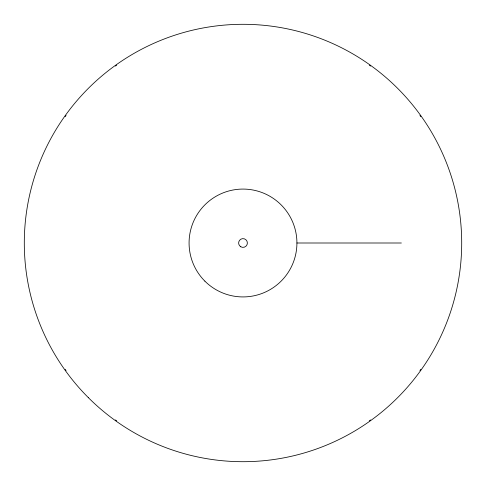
<?xml version="1.0" encoding="UTF-8"?>
<svg xmlns="http://www.w3.org/2000/svg" width="486" height="486" viewBox="0 0 486 486"><rect width="100%" height="100%" fill="white"/><g stroke="black" fill="none" stroke-linecap="round" stroke-linejoin="round"><path stroke-width="0.73" d="M296.928 243L401.357 243M420.84 369.33A218.141 218.141 0 0 1 419.947 370.575M370.575 419.947A218.141 218.141 0 0 1 369.33 420.84M116.67 420.84A218.141 218.141 0 0 1 115.425 419.947M66.053 370.575A218.141 218.141 0 0 1 65.16 369.33M65.16 116.67A218.141 218.141 0 0 1 66.053 115.425M115.425 66.053A218.141 218.141 0 0 1 116.67 65.16M369.33 65.16A218.141 218.141 0 0 1 370.575 66.053M419.947 115.425A218.141 218.141 0 0 1 420.84 116.67M88.355 397.645A218.7 218.7 0 0 0 454.246 299.601A218.7 218.7 0 0 0 186.399 31.754A218.7 218.7 0 0 0 88.355 397.645M204.867 281.133A53.928 53.928 0 0 0 295.087 256.954A53.928 53.928 0 0 0 229.046 190.913A53.928 53.928 0 0 0 204.867 281.133M240.813 246.791A4.374 4.374 0 0 0 247.374 243A4.374 4.374 0 0 0 240.813 239.209A4.374 4.374 0 0 0 240.813 246.791"/></g></svg>
